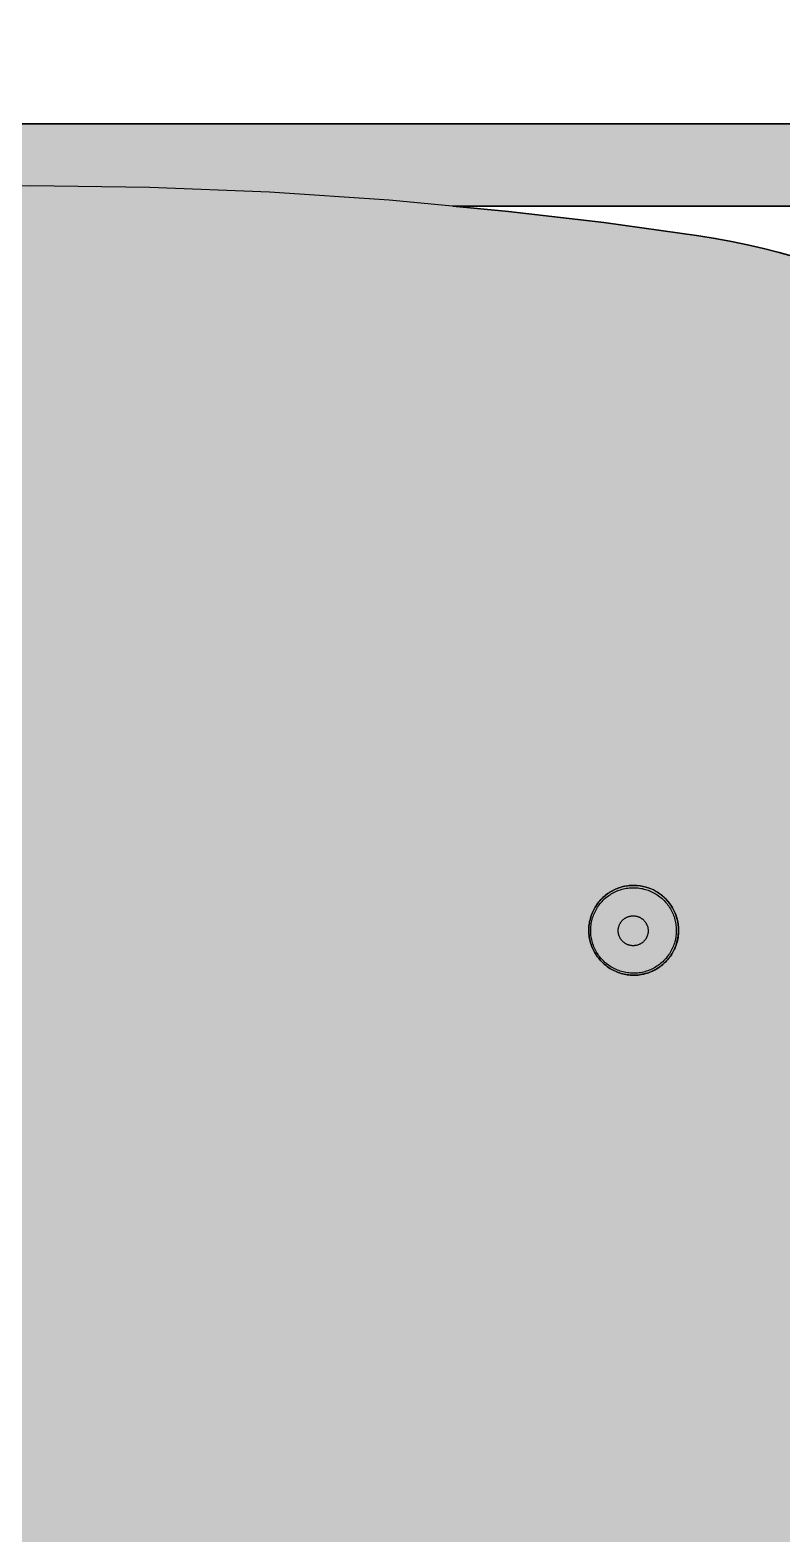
# Model space of a CAD drawing. Header units: millimetres. Extents: x 0 to 1653, y 0 to 653.
# Drawn here: x 1451.8 to 1552.2, y 358.2 to 559 of the extents above; entities that cross this region are included whole.
import ezdxf

# ---------------------------------------------------------------- set-up
doc = ezdxf.new("R2010")
doc.units = ezdxf.units.MM
doc.layers.add('Blocks', color=7, linetype='Continuous')
doc.layers.add('Blocks$Fill', color=7, linetype='Continuous', true_color=0xffffff)
doc.layers.add('Blocks$Inner', color=7, linetype='Continuous', lineweight=25, true_color=0x007f00)
doc.layers.add('Blocks$Outline', color=7, linetype='Continuous', lineweight=35, true_color=0xff3f3f)

# ---------------------------------------------------------------- blocks, each defined once
blk = doc.blocks.new('Soft Edge 80 Barstool Low Top')
at = {"layer": 'Blocks$Fill'}
h = blk.add_hatch(color=256, dxfattribs=at)
h.paths.add_polyline_path([(492.3, -162.5), (492.26, -163.25), (492.25, -163.63), (492.26, -164.07), (492.28, -164.5), (492.32, -164.93), (492.37, -165.35), (492.44, -165.78), (492.52, -166.2), (492.61, -166.63), (492.72, -167.04), (492.85, -167.46), (492.99, -167.86), (493.14, -168.27), (493.31, -168.67), (493.49, -169.06), (493.68, -169.44), (493.89, -169.82), (494.11, -170.19), (494.34, -170.56), (494.59, -170.91), (494.84, -171.26), (495.11, -171.59), (495.39, -171.92), (495.68, -172.24), (495.99, -172.55), (496.3, -172.85), (496.62, -173.13), (496.96, -173.41), (497.3, -173.67), (497.65, -173.92), (498.01, -174.16), (498.38, -174.39), (498.75, -174.6), (499.13, -174.8), (499.52, -174.99), (499.92, -175.16), (500.32, -175.32), (500.72, -175.47), (501.13, -175.6), (501.55, -175.72), (501.97, -175.82), (502.39, -175.91), (502.82, -175.98), (503.24, -176.04), (503.67, -176.09), (504.1, -176.12), (504.53, -176.13), (504.97, -176.13), (505.4, -176.12), (505.83, -176.09), (506.26, -176.04), (506.68, -175.98), (507.11, -175.91), (507.53, -175.82), (507.95, -175.72), (508.37, -175.6), (508.78, -175.47), (509.18, -175.32), (509.58, -175.16), (509.98, -174.99), (510.37, -174.8), (510.75, -174.6), (511.12, -174.39), (511.49, -174.16), (511.85, -173.92), (512.2, -173.67), (512.54, -173.41), (512.88, -173.13), (513.2, -172.85), (513.51, -172.55), (513.81, -172.24), (514.11, -171.92), (514.39, -171.59), (514.66, -171.26), (514.91, -170.91), (515.16, -170.56), (515.39, -170.19), (515.61, -169.82), (515.82, -169.44), (516.01, -169.06), (516.19, -168.67), (516.36, -168.27), (516.51, -167.86), (516.65, -167.46), (516.78, -167.04), (516.89, -166.63), (516.98, -166.2), (517.06, -165.78), (517.13, -165.35), (517.18, -164.93), (517.22, -164.5), (517.24, -164.07), (517.25, -163.63), (517.24, -163.2), (517.22, -162.77), (517.18, -162.34), (517.13, -161.91), (517.06, -161.48), (516.98, -161.06), (516.88, -160.63), (516.77, -160.22), (516.65, -159.8), (516.51, -159.39), (516.35, -158.99), (516.19, -158.59), (516, -158.2), (515.81, -157.81), (515.6, -157.43), (515.38, -157.06), (515.15, -156.69), (514.9, -156.34), (514.64, -155.99), (514.37, -155.65), (514.09, -155.33), (513.8, -155.01), (513.49, -154.7), (513.18, -154.4), (512.85, -154.12), (512.52, -153.84), (512.18, -153.58), (511.82, -153.33), (511.46, -153.09), (511.09, -152.86), (510.72, -152.65), (510.33, -152.45), (509.94, -152.26), (509.55, -152.09), (509.14, -151.93), (508.74, -151.79), (508.32, -151.66), (507.91, -151.54), (507.49, -151.44), (507.06, -151.35), (506.64, -151.28), (506.21, -151.22), (505.78, -151.18), (505.34, -151.15), (504.91, -151.13), (504.48, -151.14), (504.05, -151.15), (503.61, -151.19), (503.48, -151.05), (503.84, -150.03), (504.03, -149.39), (504.19, -148.75), (504.34, -148.1), (504.47, -147.45), (504.57, -146.79), (504.65, -146.13), (504.7, -145.46), (504.74, -144.8), (504.75, -144.13), (504.74, 194.11), (504.7, 194.77), (504.65, 195.43), (504.57, 196.09), (504.47, 196.75), (504.34, 197.41), (504.19, 198.06), (504.03, 198.7), (503.84, 199.34), (503.62, 199.97), (503.48, 200.36), (503.61, 200.49), (504.48, 200.44), (504.91, 200.44), (505.34, 200.45), (505.78, 200.48), (506.21, 200.52), (506.64, 200.58), (507.06, 200.66), (507.49, 200.74), (507.91, 200.84), (508.32, 200.96), (508.74, 201.09), (509.14, 201.24), (509.55, 201.4), (509.94, 201.57), (510.33, 201.76), (510.72, 201.96), (511.09, 202.17), (511.46, 202.39), (511.82, 202.63), (512.18, 202.88), (512.52, 203.15), (512.85, 203.42), (513.18, 203.71), (513.49, 204.01), (513.8, 204.31), (514.09, 204.63), (514.37, 204.96), (514.64, 205.3), (514.9, 205.64), (515.15, 206), (515.38, 206.36), (515.6, 206.74), (515.81, 207.12), (516, 207.5), (516.19, 207.89), (516.35, 208.29), (516.51, 208.7), (516.65, 209.11), (516.77, 209.52), (516.88, 209.94), (516.98, 210.36), (517.06, 210.79), (517.13, 211.21), (517.18, 211.64), (517.22, 212.07), (517.24, 212.51), (517.25, 212.94), (517.24, 213.37), (517.22, 213.8), (517.18, 214.23), (517.13, 214.66), (517.06, 215.09), (516.98, 215.51), (516.89, 215.93), (516.78, 216.35), (516.65, 216.76), (516.51, 217.17), (516.36, 217.57), (516.19, 217.97), (516.01, 218.36), (515.82, 218.75), (515.61, 219.13), (515.39, 219.5), (515.16, 219.86), (514.91, 220.22), (514.66, 220.56), (514.39, 220.9), (514.11, 221.23), (513.81, 221.55), (513.51, 221.85), (513.2, 222.15), (512.88, 222.44), (512.54, 222.71), (512.2, 222.98), (511.85, 223.23), (511.49, 223.47), (511.12, 223.69), (510.75, 223.91), (510.37, 224.11), (509.98, 224.29), (509.58, 224.47), (509.18, 224.63), (508.78, 224.77), (508.37, 224.91), (507.95, 225.02), (507.53, 225.13), (507.11, 225.21), (506.68, 225.29), (506.26, 225.35), (505.83, 225.39), (505.4, 225.42), (504.97, 225.44), (504.53, 225.44), (504.1, 225.42), (503.67, 225.39), (503.24, 225.35), (502.82, 225.29), (502.39, 225.21), (501.97, 225.13), (501.55, 225.02), (501.13, 224.91), (500.72, 224.77), (500.32, 224.63), (499.92, 224.47), (499.52, 224.29), (499.13, 224.11), (498.75, 223.91), (498.38, 223.69), (498.01, 223.47), (497.65, 223.23), (497.3, 222.98), (496.96, 222.71), (496.62, 222.44), (496.3, 222.15), (495.99, 221.85), (495.68, 221.55), (495.39, 221.23), (495.11, 220.9), (494.84, 220.56), (494.59, 220.22), (494.34, 219.86), (494.11, 219.5), (493.89, 219.13), (493.68, 218.75), (493.49, 218.36), (493.31, 217.97), (493.14, 217.57), (492.99, 217.17), (492.85, 216.76), (492.72, 216.35), (492.61, 215.93), (492.52, 215.51), (492.44, 215.09), (492.37, 214.66), (492.32, 214.23), (492.28, 213.8), (492.26, 213.37), (492.25, 212.94), (492.26, 212.56), (492.27, 212.18), (492.3, 211.8), (492.17, 211.67), (491.15, 212.03), (490.51, 212.22), (489.87, 212.39), (489.22, 212.53), (488.56, 212.66), (487.9, 212.76), (487.24, 212.84), (486.58, 212.89), (485.92, 212.93), (485.25, 212.94), (147.01, 212.93), (145.68, 212.84), (145.02, 212.76), (144.36, 212.66), (143.71, 212.53), (143.06, 212.39), (142.42, 212.22), (141.78, 212.03), (141.15, 211.81), (140.76, 211.67), (140.62, 211.8), (140.67, 212.56), (140.68, 212.94), (140.67, 213.37), (140.65, 213.8), (140.61, 214.23), (140.56, 214.66), (140.49, 215.09), (140.41, 215.51), (140.31, 215.93), (140.2, 216.35), (140.08, 216.76), (139.94, 217.17), (139.79, 217.57), (139.62, 217.97), (139.44, 218.36), (139.24, 218.75), (139.04, 219.13), (138.82, 219.5), (138.58, 219.86), (138.34, 220.22), (138.08, 220.56), (137.81, 220.9), (137.53, 221.23), (137.24, 221.55), (136.94, 221.85), (136.63, 222.15), (136.3, 222.44), (135.97, 222.71), (135.63, 222.98), (135.28, 223.23), (134.92, 223.47), (134.55, 223.69), (134.18, 223.91), (133.79, 224.11), (133.4, 224.29), (133.01, 224.47), (132.61, 224.63), (132.2, 224.77), (131.79, 224.91), (131.38, 225.02), (130.96, 225.13), (130.54, 225.21), (130.11, 225.29), (129.68, 225.35), (129.25, 225.39), (128.82, 225.42), (128.39, 225.44), (127.96, 225.44), (127.53, 225.42), (127.1, 225.39), (126.67, 225.35), (126.24, 225.29), (125.82, 225.21), (125.39, 225.13), (124.98, 225.02), (124.56, 224.91), (124.15, 224.77), (123.74, 224.63), (123.34, 224.47), (122.95, 224.29), (122.56, 224.11), (122.18, 223.91), (121.8, 223.69), (121.43, 223.47), (121.08, 223.23), (120.72, 222.98), (120.38, 222.71), (120.05, 222.44), (119.73, 222.15), (119.41, 221.85), (119.11, 221.55), (118.82, 221.23), (118.54, 220.9), (118.27, 220.56), (118.01, 220.22), (117.77, 219.86), (117.54, 219.5), (117.32, 219.13), (117.11, 218.75), (116.91, 218.36), (116.73, 217.97), (116.57, 217.57), (116.41, 217.17), (116.27, 216.76), (116.15, 216.35), (116.04, 215.93), (115.94, 215.51), (115.86, 215.09), (115.8, 214.66), (115.74, 214.23), (115.71, 213.8), (115.68, 213.37), (115.68, 212.94), (115.68, 212.51), (115.71, 212.07), (115.74, 211.64), (115.8, 211.21), (115.86, 210.79), (115.94, 210.36), (116.04, 209.94), (116.15, 209.52), (116.28, 209.11), (116.42, 208.7), (116.57, 208.29), (116.74, 207.89), (116.92, 207.5), (117.12, 207.12), (117.32, 206.74), (117.55, 206.36), (117.78, 206), (118.03, 205.64), (118.28, 205.3), (118.55, 204.96), (118.84, 204.63), (119.13, 204.31), (119.43, 204.01), (119.75, 203.71), (120.07, 203.42), (120.41, 203.15), (120.75, 202.88), (121.1, 202.63), (121.46, 202.39), (121.83, 202.17), (122.21, 201.96), (122.59, 201.76), (122.98, 201.57), (123.38, 201.4), (123.78, 201.24), (124.19, 201.09), (124.6, 200.96), (125.02, 200.84), (125.44, 200.74), (125.86, 200.66), (126.29, 200.58), (126.72, 200.52), (127.15, 200.48), (127.58, 200.45), (128.01, 200.44), (128.45, 200.44), (128.88, 200.46), (129.31, 200.49), (129.45, 200.36), (129.09, 199.34), (128.9, 198.7), (128.73, 198.06), (128.58, 197.41), (128.46, 196.75), (128.36, 196.09), (128.28, 195.43), (128.22, 194.77), (128.19, 194.11), (128.18, 193.44), (128.19, -144.8), (128.22, -145.46), (128.28, -146.13), (128.36, -146.79), (128.46, -147.45), (128.58, -148.1), (128.73, -148.75), (128.9, -149.39), (129.09, -150.03), (129.3, -150.66), (129.45, -151.05), (129.31, -151.19), (128.45, -151.14), (128.01, -151.13), (127.58, -151.15), (127.15, -151.18), (126.72, -151.22), (126.29, -151.28), (125.86, -151.35), (125.44, -151.44), (125.02, -151.54), (124.6, -151.66), (124.19, -151.79), (123.78, -151.93), (123.38, -152.09), (122.98, -152.26), (122.59, -152.45), (122.21, -152.65), (121.83, -152.86), (121.46, -153.09), (121.1, -153.33), (120.75, -153.58), (120.41, -153.84), (120.07, -154.12), (119.75, -154.4), (119.43, -154.7), (119.13, -155.01), (118.84, -155.33), (118.55, -155.65), (118.28, -155.99), (118.03, -156.34), (117.78, -156.69), (117.55, -157.06), (117.32, -157.43), (117.12, -157.81), (116.92, -158.2), (116.74, -158.59), (116.57, -158.99), (116.42, -159.39), (116.28, -159.8), (116.15, -160.22), (116.04, -160.63), (115.94, -161.06), (115.86, -161.48), (115.8, -161.91), (115.74, -162.34), (115.71, -162.77), (115.68, -163.2), (115.68, -163.63), (115.68, -164.07), (115.71, -164.5), (115.74, -164.93), (115.8, -165.35), (115.86, -165.78), (115.94, -166.2), (116.04, -166.63), (116.15, -167.04), (116.27, -167.46), (116.41, -167.86), (116.57, -168.27), (116.73, -168.67), (116.91, -169.06), (117.11, -169.44), (117.32, -169.82), (117.54, -170.19), (117.77, -170.56), (118.01, -170.91), (118.27, -171.26), (118.54, -171.59), (118.82, -171.92), (119.11, -172.24), (119.41, -172.55), (119.73, -172.85), (120.05, -173.13), (120.38, -173.41), (120.72, -173.67), (121.08, -173.92), (121.43, -174.16), (121.8, -174.39), (122.18, -174.6), (122.56, -174.8), (122.95, -174.99), (123.34, -175.16), (123.74, -175.32), (124.15, -175.47), (124.56, -175.6), (124.98, -175.72), (125.39, -175.82), (125.82, -175.91), (126.24, -175.98), (126.67, -176.04), (127.1, -176.09), (127.53, -176.12), (127.96, -176.13), (128.39, -176.13), (128.82, -176.12), (129.25, -176.09), (129.68, -176.04), (130.11, -175.98), (130.54, -175.91), (130.96, -175.82), (131.38, -175.72), (131.79, -175.6), (132.2, -175.47), (132.61, -175.32), (133.01, -175.16), (133.4, -174.99), (133.79, -174.8), (134.18, -174.6), (134.55, -174.39), (134.92, -174.16), (135.28, -173.92), (135.63, -173.67), (135.97, -173.41), (136.3, -173.13), (136.63, -172.85), (136.94, -172.55), (137.24, -172.24), (137.53, -171.92), (137.81, -171.59), (138.08, -171.26), (138.34, -170.91), (138.58, -170.56), (138.82, -170.19), (139.04, -169.82), (139.24, -169.44), (139.44, -169.06), (139.62, -168.67), (139.79, -168.27), (139.94, -167.86), (140.08, -167.46), (140.2, -167.04), (140.31, -166.63), (140.41, -166.2), (140.49, -165.78), (140.56, -165.35), (140.61, -164.93), (140.65, -164.5), (140.67, -164.07), (140.68, -163.63), (140.67, -163.25), (140.65, -162.88), (140.62, -162.5), (140.76, -162.36), (141.78, -162.72), (142.42, -162.91), (143.06, -163.08), (143.71, -163.23), (144.36, -163.35), (145.02, -163.45), (145.68, -163.53), (146.35, -163.59), (147.01, -163.62), (147.68, -163.63), (485.92, -163.62), (486.58, -163.59), (487.24, -163.53), (487.9, -163.45), (488.56, -163.35), (489.22, -163.23), (489.87, -163.08), (490.51, -162.91), (491.15, -162.72), (491.78, -162.51), (492.17, -162.36)], flags=0)
h.paths.add_polyline_path([(467.03, 163.9), (493.75, 190.63), (493.75, 81.09), (491.55, 101.26), (489.78, 113.97), (489.43, 116.14), (489.03, 118.3), (488.59, 120.44), (488.1, 122.57), (487.56, 124.67), (486.99, 126.76), (486.37, 128.83), (485.71, 130.88), (485, 132.91), (484.25, 134.92), (483.47, 136.91), (482.64, 138.88), (481.77, 140.83), (480.86, 142.75), (479.91, 144.65), (478.92, 146.53), (478.04, 148.13), (477.13, 149.72), (476.19, 151.28), (475.22, 152.83), (474.23, 154.35), (473.21, 155.86), (472.16, 157.35), (471.09, 158.82), (469.99, 160.26), (468.86, 161.69), (467.71, 163.09)], flags=0)
h.paths.add_polyline_path([(455.71, 175.22), (453.5, 177.05), (452.07, 178.18), (450.63, 179.28), (449.16, 180.35), (447.67, 181.4), (446.16, 182.42), (444.64, 183.41), (443.09, 184.38), (441.52, 185.32), (439.94, 186.23), (438.34, 187.11), (436.46, 188.1), (434.56, 189.05), (432.64, 189.96), (430.69, 190.83), (428.72, 191.66), (426.73, 192.44), (424.72, 193.19), (422.69, 193.9), (420.64, 194.56), (418.57, 195.18), (416.48, 195.75), (414.38, 196.29), (412.25, 196.78), (410.11, 197.22), (407.95, 197.62), (405.78, 197.97), (393.07, 199.74), (380.33, 201.24), (372.9, 201.94), (482.44, 201.94)], flags=0)
h.paths.add_polyline_path([(259.9, 201.94), (228.15, 198.12), (224.79, 197.59), (221.45, 196.94), (218.13, 196.19), (214.85, 195.32), (211.59, 194.34), (208.37, 193.25), (205.19, 192.05), (202.05, 190.74), (198.96, 189.33), (195.91, 187.81), (192.93, 186.19), (189.99, 184.47), (187.12, 182.65), (184.31, 180.73), (181.57, 178.72), (178.9, 176.62), (177.22, 175.21), (150.49, 201.94)], flags=0)
h.paths.add_polyline_path([(165.91, 163.9), (162.39, 159.55), (160.38, 156.81), (158.47, 154), (156.65, 151.12), (154.93, 148.19), (153.31, 145.2), (151.79, 142.16), (150.38, 139.06), (149.07, 135.93), (147.87, 132.74), (146.78, 129.52), (145.8, 126.27), (144.93, 122.98), (144.17, 119.67), (143.53, 116.33), (143, 112.97), (140.65, 95.4), (139.18, 81.22), (139.18, 190.63)], flags=0)
h.paths.add_polyline_path([(139.18, -31.79), (141.37, -51.95), (143.15, -64.66), (143.5, -66.84), (143.9, -69), (144.34, -71.14), (144.83, -73.26), (145.36, -75.37), (145.94, -77.46), (146.56, -79.53), (147.22, -81.58), (147.92, -83.61), (148.67, -85.62), (149.46, -87.61), (150.29, -89.58), (151.16, -91.52), (152.07, -93.45), (153.02, -95.35), (154, -97.22), (154.89, -98.83), (155.8, -100.41), (156.74, -101.97), (157.7, -103.52), (158.7, -105.05), (159.72, -106.56), (160.76, -108.04), (161.84, -109.51), (162.94, -110.96), (164.06, -112.38), (165.21, -113.79), (165.9, -114.6), (139.18, -141.32)], flags=0)
h.paths.add_polyline_path([(177.21, -125.91), (179.43, -127.75), (180.85, -128.87), (182.3, -129.97), (183.77, -131.05), (185.25, -132.09), (186.76, -133.11), (188.29, -134.11), (189.84, -135.07), (191.4, -136.01), (192.98, -136.92), (194.59, -137.81), (196.46, -138.79), (198.36, -139.74), (200.29, -140.65), (202.23, -141.52), (204.2, -142.35), (206.19, -143.14), (208.2, -143.88), (210.23, -144.59), (212.28, -145.25), (214.35, -145.87), (216.44, -146.45), (218.55, -146.98), (220.67, -147.47), (222.81, -147.91), (224.97, -148.31), (227.15, -148.66), (239.86, -150.44), (252.6, -151.94), (260.02, -152.63), (150.49, -152.63)], flags=0)
h.paths.add_polyline_path([(373.03, -152.63), (404.78, -148.81), (408.14, -148.28), (411.48, -147.64), (414.79, -146.88), (418.08, -146.01), (421.33, -145.03), (424.55, -143.94), (427.74, -142.74), (430.87, -141.43), (433.97, -140.02), (437.01, -138.5), (440, -136.88), (442.93, -135.16), (445.81, -133.34), (448.62, -131.43), (451.36, -129.42), (454.03, -127.32), (455.71, -125.9), (482.44, -152.63)], flags=0)
h.paths.add_polyline_path([(467.02, -114.59), (470.53, -110.24), (472.54, -107.5), (474.46, -104.69), (476.28, -101.82), (478, -98.88), (479.62, -95.89), (481.14, -92.85), (482.55, -89.76), (483.86, -86.62), (485.05, -83.44), (486.15, -80.22), (487.13, -76.96), (488, -73.68), (488.75, -70.36), (489.4, -67.02), (489.93, -63.66), (492.28, -46.09), (493.75, -31.91), (493.75, -141.32)], flags=0)
at = {"layer": 'Blocks$Inner'}
blk.add_line((485.25, 201.94), (372.9, 201.94), dxfattribs=at)
for points in [[(485.25, 212.94), (147.68, 212.94)], [(418.57, 195.18), (416.48, 195.75), (414.38, 196.29), (412.25, 196.78), (410.11, 197.22), (407.95, 197.62), (405.78, 197.97), (393.07, 199.74), (380.33, 201.24), (364.4, 202.73), (348.45, 203.8), (332.46, 204.44), (316.46, 204.65), (298.74, 204.39)], [(401.56, 101.29), (401.44, 101.15), (401.3, 101.01), (401.44, 101.15), (401.58, 101.31), (401.72, 101.47), (401.84, 101.63), (401.96, 101.8), (402.08, 101.97), (402.19, 102.15), (402.29, 102.33), (402.39, 102.51), (402.48, 102.69), (402.57, 102.88), (402.64, 103.08), (402.72, 103.27), (402.78, 103.47), (402.84, 103.67), (402.89, 103.87), (402.93, 104.07), (402.97, 104.27), (403, 104.48), (403.02, 104.68), (403.04, 104.89), (403.05, 105.1), (403.05, 105.3), (403.04, 105.51), (403.03, 105.72), (403.01, 105.92), (402.98, 106.13), (402.95, 106.33), (402.91, 106.54), (402.86, 106.74), (402.8, 106.94), (402.74, 107.13), (402.67, 107.33), (402.6, 107.52), (402.52, 107.71), (402.43, 107.9), (402.33, 108.08), (402.23, 108.26), (402.12, 108.44), (402.01, 108.62), (401.89, 108.78), (401.76, 108.95), (401.63, 109.11), (401.5, 109.27), (401.36, 109.42), (401.21, 109.56), (401.06, 109.7), (400.9, 109.84), (400.74, 109.97), (400.57, 110.09), (400.4, 110.21), (400.23, 110.33), (400.05, 110.43), (399.87, 110.53), (399.69, 110.63), (399.5, 110.72), (399.31, 110.8), (399.12, 110.87), (398.92, 110.94), (398.72, 111), (398.52, 111.06), (398.32, 111.1), (398.12, 111.14), (397.92, 111.18), (397.71, 111.2), (397.5, 111.22), (397.3, 111.24), (397.09, 111.24), (396.88, 111.24), (396.68, 111.23), (396.47, 111.21), (396.27, 111.19), (396.06, 111.16), (395.86, 111.12), (395.66, 111.08), (395.46, 111.03), (395.26, 110.97), (395.07, 110.91), (394.87, 110.83), (394.68, 110.76), (394.49, 110.67), (394.31, 110.58), (394.13, 110.48), (393.95, 110.38), (393.77, 110.27), (393.6, 110.15), (393.44, 110.03), (393.27, 109.9), (393.12, 109.77), (392.96, 109.63), (392.82, 109.49), (392.67, 109.34), (392.53, 109.19), (392.4, 109.03), (392.27, 108.87), (392.15, 108.7), (392.04, 108.53), (391.93, 108.35), (391.82, 108.17), (391.73, 107.99), (391.63, 107.8), (391.55, 107.61), (391.47, 107.42), (391.4, 107.23), (391.34, 107.03), (391.28, 106.83), (391.23, 106.63), (391.18, 106.43), (391.15, 106.22), (391.12, 106.02), (391.09, 105.81), (391.08, 105.61), (391.07, 105.4), (391.07, 105.19), (391.07, 104.99), (391.09, 104.78), (391.11, 104.57), (391.13, 104.37), (391.17, 104.16), (391.21, 103.96), (391.26, 103.76), (391.31, 103.56), (391.37, 103.36), (391.44, 103.17), (391.52, 102.97), (391.6, 102.78), (391.69, 102.6), (391.78, 102.41), (391.89, 102.23), (391.99, 102.05), (392.11, 101.88), (392.23, 101.71), (392.35, 101.55), (392.48, 101.39), (392.62, 101.23), (392.76, 101.08), (392.91, 100.93), (393.06, 100.79), (393.22, 100.66), (393.38, 100.53), (393.54, 100.4), (393.71, 100.28), (393.88, 100.17), (394.06, 100.06), (394.24, 99.96), (394.43, 99.87), (394.62, 99.78), (394.81, 99.7), (395, 99.62), (395.19, 99.56), (395.39, 99.49), (395.59, 99.44), (395.79, 99.39), (396, 99.35), (396.2, 99.32), (396.41, 99.29), (396.61, 99.27), (396.82, 99.26), (397.02, 99.26), (397.23, 99.26), (397.43, 99.27), (397.63, 99.28), (397.83, 99.3), (398.03, 99.33), (398.23, 99.37), (398.43, 99.41), (398.63, 99.46), (398.82, 99.52), (399.02, 99.58), (399.21, 99.65), (399.4, 99.73), (399.58, 99.81), (399.77, 99.9), (399.95, 99.99), (400.12, 100.09), (400.3, 100.2), (400.46, 100.31), (400.63, 100.43), (400.79, 100.55), (400.95, 100.68)], [(392.67, 109.34), (392.53, 109.19), (392.4, 109.03), (392.27, 108.87), (392.15, 108.7), (392.04, 108.53), (391.93, 108.35), (391.82, 108.17), (391.73, 107.99), (391.63, 107.8), (391.55, 107.61), (391.47, 107.42), (391.4, 107.23), (391.34, 107.03), (391.28, 106.83), (391.23, 106.63), (391.18, 106.43), (391.15, 106.22), (391.12, 106.02), (391.09, 105.81), (391.08, 105.61), (391.07, 105.4), (391.07, 105.19), (391.07, 104.99), (391.09, 104.78), (391.11, 104.57), (391.13, 104.37), (391.17, 104.16), (391.21, 103.96), (391.26, 103.76), (391.31, 103.56), (391.37, 103.36), (391.44, 103.17), (391.52, 102.97), (391.6, 102.78), (391.69, 102.6), (391.78, 102.41), (391.89, 102.23), (391.99, 102.05), (392.11, 101.88), (392.23, 101.71), (392.35, 101.55), (392.48, 101.39), (392.62, 101.23), (392.76, 101.08), (392.91, 100.93), (393.06, 100.79), (393.22, 100.66), (393.38, 100.53), (393.54, 100.4), (393.71, 100.28), (393.88, 100.17), (394.06, 100.06), (394.24, 99.96), (394.43, 99.87), (394.62, 99.78), (394.81, 99.7), (395, 99.62), (395.19, 99.56), (395.39, 99.49), (395.59, 99.44), (395.79, 99.39), (396, 99.35), (396.2, 99.32), (396.41, 99.29), (396.61, 99.27), (396.82, 99.26), (397.02, 99.26), (397.23, 99.26)], [(393.12, 109.77), (392.96, 109.63)], [(400.14, 100.1), (400.3, 100.2), (400.46, 100.31), (400.63, 100.43), (400.79, 100.55), (400.89, 100.63)], [(397.23, 99.26), (397.43, 99.27)], [(397.44, 99.27), (397.63, 99.28)], [(397.64, 99.28), (397.83, 99.3)], [(397.85, 99.31), (398.03, 99.33)], [(398.05, 99.34), (398.23, 99.37)], [(398.25, 99.37), (398.43, 99.41)], [(398.46, 99.42), (398.63, 99.46)], [(398.66, 99.47), (398.82, 99.52)], [(398.85, 99.53), (399.02, 99.58)], [(399.05, 99.59), (399.21, 99.65)], [(399.24, 99.66), (399.4, 99.73)], [(399.43, 99.74), (399.58, 99.81)], [(399.62, 99.83), (399.77, 99.9)], [(399.81, 99.92), (399.95, 99.99)], [(399.99, 100.01), (400.12, 100.09)]]:
    blk.add_lwpolyline(points, dxfattribs=at)
for points in [[(392.82, 109.49), (392.82, 109.5), (392.97, 109.64), (393.13, 109.78), (393.28, 109.91), (393.45, 110.04), (393.61, 110.16), (393.78, 110.28), (393.96, 110.39), (394.14, 110.49), (394.32, 110.59), (394.5, 110.68), (394.69, 110.77), (394.88, 110.84), (395.08, 110.91), (395.27, 110.98), (395.47, 111.04), (395.67, 111.09), (395.87, 111.13), (396.07, 111.17), (396.28, 111.2), (396.48, 111.22), (396.69, 111.24), (396.89, 111.25), (397.1, 111.25), (397.31, 111.25), (397.51, 111.23), (397.72, 111.21), (397.92, 111.19), (398.13, 111.15), (398.33, 111.11), (398.53, 111.07), (398.73, 111.01), (398.93, 110.95), (399.13, 110.88), (399.32, 110.81), (399.51, 110.73), (399.7, 110.64), (399.88, 110.54), (400.06, 110.44), (400.24, 110.34), (400.41, 110.22), (400.58, 110.1), (400.75, 109.98), (400.91, 109.85), (401.07, 109.71), (401.22, 109.57), (401.37, 109.43), (401.51, 109.28), (401.64, 109.12), (401.77, 108.96), (401.9, 108.79), (402.02, 108.62), (402.13, 108.45), (402.24, 108.27), (402.34, 108.09), (402.44, 107.91), (402.52, 107.72), (402.61, 107.53), (402.68, 107.34), (402.75, 107.14), (402.81, 106.95), (402.87, 106.75), (402.92, 106.55), (402.96, 106.34), (402.99, 106.14), (403.02, 105.93), (403.04, 105.73), (403.05, 105.52), (403.06, 105.31), (403.06, 105.11), (403.05, 104.9), (403.03, 104.69), (403.01, 104.49), (402.98, 104.28), (402.94, 104.08), (402.9, 103.88), (402.85, 103.67), (402.79, 103.48), (402.73, 103.28), (402.65, 103.08), (402.58, 102.89), (402.49, 102.7), (402.4, 102.52), (402.3, 102.34), (402.2, 102.16), (402.09, 101.98), (401.97, 101.81), (401.85, 101.64), (401.73, 101.48), (401.59, 101.32), (401.45, 101.16), (401.31, 101.02), (401.3, 101.01), (401.15, 100.86), (401, 100.72), (400.84, 100.59), (400.68, 100.46), (400.51, 100.34), (400.34, 100.23), (400.17, 100.12), (399.99, 100.01), (399.81, 99.92), (399.62, 99.83), (399.43, 99.74), (399.24, 99.66), (399.05, 99.59), (398.85, 99.53), (398.66, 99.47), (398.46, 99.42), (398.25, 99.37), (398.05, 99.34), (397.85, 99.31), (397.64, 99.28), (397.44, 99.27), (397.23, 99.26), (397.02, 99.26), (396.82, 99.26), (396.61, 99.27), (396.41, 99.29), (396.2, 99.32), (396, 99.35), (395.79, 99.39), (395.59, 99.44), (395.39, 99.49), (395.19, 99.56), (395, 99.62), (394.8, 99.7), (394.61, 99.78), (394.43, 99.87), (394.24, 99.96), (394.06, 100.06), (393.88, 100.17), (393.71, 100.28), (393.54, 100.4), (393.37, 100.53), (393.21, 100.66), (393.06, 100.79), (392.91, 100.93), (392.76, 101.08), (392.62, 101.23), (392.48, 101.39), (392.35, 101.55), (392.23, 101.71), (392.11, 101.88), (391.99, 102.05), (391.89, 102.23), (391.78, 102.41), (391.69, 102.6), (391.6, 102.78), (391.52, 102.97), (391.44, 103.17), (391.37, 103.36), (391.31, 103.56), (391.26, 103.76), (391.21, 103.96), (391.17, 104.16), (391.13, 104.37), (391.11, 104.57), (391.09, 104.78), (391.07, 104.99), (391.07, 105.19), (391.07, 105.4), (391.08, 105.61), (391.09, 105.81), (391.12, 106.02), (391.15, 106.22), (391.18, 106.43), (391.23, 106.63), (391.28, 106.83), (391.34, 107.03), (391.4, 107.23), (391.47, 107.42), (391.55, 107.61), (391.63, 107.8), (391.72, 107.99), (391.82, 108.17), (391.93, 108.35), (392.04, 108.53), (392.15, 108.7), (392.27, 108.87), (392.4, 109.03), (392.53, 109.19), (392.67, 109.34)], [(397.26, 110.93), (397.46, 110.92), (397.66, 110.9), (397.85, 110.88), (398.05, 110.85), (398.24, 110.81), (398.43, 110.76), (398.62, 110.71), (398.81, 110.65), (399, 110.59), (399.18, 110.52), (399.36, 110.44), (399.54, 110.36), (399.72, 110.27), (399.89, 110.17), (400.06, 110.07), (400.22, 109.97), (400.39, 109.85), (400.54, 109.73), (400.7, 109.61), (400.85, 109.48), (400.99, 109.35), (401.13, 109.21), (401.27, 109.06), (401.4, 108.92), (401.52, 108.76), (401.64, 108.61), (401.75, 108.45), (401.86, 108.28), (401.97, 108.11), (402.06, 107.94), (402.15, 107.77), (402.24, 107.59), (402.32, 107.41), (402.39, 107.22), (402.45, 107.04), (402.51, 106.85), (402.57, 106.66), (402.61, 106.47), (402.65, 106.27), (402.68, 106.08), (402.71, 105.88), (402.73, 105.69), (402.74, 105.49), (402.75, 105.29), (402.75, 105.1), (402.74, 104.9), (402.72, 104.7), (402.7, 104.51), (402.67, 104.31), (402.64, 104.12), (402.6, 103.93), (402.55, 103.73), (402.5, 103.54), (402.43, 103.36), (402.37, 103.17), (402.29, 102.99), (402.21, 102.81), (402.13, 102.63), (402.03, 102.46), (401.93, 102.29), (401.83, 102.12), (401.72, 101.96), (401.6, 101.8), (401.48, 101.64), (401.36, 101.49), (401.23, 101.34), (401.09, 101.2), (400.95, 101.06), (400.8, 100.93), (400.65, 100.8), (400.5, 100.68), (400.34, 100.56), (400.17, 100.45), (400.01, 100.35), (399.84, 100.25), (399.66, 100.15), (399.49, 100.07), (399.31, 99.99), (399.13, 99.91), (398.94, 99.84), (398.75, 99.78), (398.56, 99.72), (398.37, 99.67), (398.18, 99.63), (397.99, 99.59), (397.79, 99.57), (397.6, 99.54), (397.4, 99.53), (397.2, 99.52), (397.01, 99.51), (396.81, 99.52), (396.61, 99.53), (396.42, 99.55), (396.22, 99.57), (396.03, 99.6), (395.83, 99.64), (395.64, 99.69), (395.45, 99.74), (395.26, 99.8), (395.07, 99.86), (394.89, 99.93), (394.71, 100.01), (394.53, 100.09), (394.35, 100.18), (394.18, 100.28), (394.01, 100.38), (393.85, 100.49), (393.69, 100.6), (393.53, 100.72), (393.37, 100.84), (393.23, 100.97), (393.08, 101.11), (392.94, 101.24), (392.81, 101.39), (392.68, 101.54), (392.55, 101.69), (392.43, 101.85), (392.32, 102.01), (392.21, 102.17), (392.11, 102.34), (392.01, 102.51), (391.92, 102.69), (391.83, 102.86), (391.76, 103.05), (391.68, 103.23), (391.62, 103.42), (391.56, 103.6), (391.51, 103.79), (391.46, 103.98), (391.42, 104.18), (391.39, 104.37), (391.36, 104.57), (391.34, 104.76), (391.33, 104.96), (391.32, 105.16), (391.33, 105.36), (391.33, 105.55), (391.35, 105.75), (391.37, 105.94), (391.4, 106.14), (391.43, 106.33), (391.47, 106.53), (391.52, 106.72), (391.58, 106.91), (391.64, 107.09), (391.71, 107.28), (391.78, 107.46), (391.86, 107.64), (391.95, 107.82), (392.04, 107.99), (392.14, 108.17), (392.24, 108.33), (392.35, 108.5), (392.47, 108.66), (392.59, 108.81), (392.72, 108.96), (392.85, 109.11), (392.98, 109.25), (393.12, 109.39), (393.27, 109.52), (393.42, 109.65), (393.58, 109.77), (393.74, 109.89), (393.9, 110), (394.06, 110.1), (394.23, 110.2), (394.41, 110.3), (394.58, 110.39), (394.76, 110.47), (394.95, 110.54), (395.13, 110.61), (395.32, 110.67), (395.51, 110.73), (395.7, 110.78), (395.89, 110.82), (396.08, 110.86), (396.28, 110.89), (396.48, 110.91), (396.67, 110.93), (396.87, 110.94), (397.07, 110.94)], [(396.91, 103.19), (396.85, 103.19), (396.78, 103.2), (396.71, 103.21), (396.64, 103.22), (396.57, 103.23), (396.51, 103.25), (396.44, 103.27), (396.37, 103.29), (396.31, 103.31), (396.24, 103.33), (396.18, 103.36), (396.12, 103.39), (396.06, 103.42), (396, 103.45), (395.94, 103.49), (395.88, 103.53), (395.82, 103.57), (395.77, 103.61), (395.71, 103.65), (395.66, 103.7), (395.61, 103.74), (395.56, 103.79), (395.51, 103.84), (395.47, 103.89), (395.43, 103.95), (395.38, 104), (395.34, 104.06), (395.31, 104.12), (395.27, 104.17), (395.24, 104.23), (395.2, 104.3), (395.17, 104.36), (395.15, 104.42), (395.12, 104.49), (395.1, 104.55), (395.08, 104.62), (395.06, 104.68), (395.04, 104.75), (395.03, 104.82), (395.02, 104.89), (395.01, 104.95), (395, 105.02), (395, 105.09), (395, 105.16), (395, 105.23), (395, 105.3), (395, 105.37), (395.01, 105.44), (395.02, 105.5), (395.03, 105.57), (395.05, 105.64), (395.07, 105.71), (395.08, 105.77), (395.11, 105.84), (395.13, 105.9), (395.16, 105.97), (395.18, 106.03), (395.21, 106.09), (395.25, 106.15), (395.28, 106.21), (395.32, 106.27), (395.36, 106.33), (395.4, 106.38), (395.44, 106.44), (395.48, 106.49), (395.53, 106.54), (395.58, 106.59), (395.63, 106.64), (395.68, 106.69), (395.73, 106.73), (395.78, 106.77), (395.84, 106.81), (395.9, 106.85), (395.95, 106.89), (396.01, 106.92), (396.07, 106.96), (396.14, 106.99), (396.2, 107.02), (396.26, 107.04), (396.33, 107.07), (396.39, 107.09), (396.46, 107.11), (396.53, 107.13), (396.59, 107.14), (396.66, 107.15), (396.73, 107.16), (396.8, 107.17), (396.87, 107.18), (396.94, 107.18), (397, 107.18), (397.07, 107.18), (397.14, 107.18), (397.21, 107.17), (397.28, 107.16), (397.35, 107.15), (397.42, 107.14), (397.48, 107.12), (397.55, 107.1), (397.61, 107.08), (397.68, 107.06), (397.74, 107.04), (397.81, 107.01), (397.87, 106.98), (397.93, 106.95), (397.99, 106.91), (398.05, 106.88), (398.11, 106.84), (398.17, 106.8), (398.22, 106.76), (398.27, 106.72), (398.33, 106.67), (398.38, 106.63), (398.43, 106.58), (398.47, 106.53), (398.52, 106.47), (398.56, 106.42), (398.6, 106.37), (398.64, 106.31), (398.68, 106.25), (398.72, 106.19), (398.75, 106.13), (398.78, 106.07), (398.81, 106.01), (398.84, 105.95), (398.87, 105.88), (398.89, 105.82), (398.91, 105.75), (398.93, 105.69), (398.94, 105.62), (398.96, 105.55), (398.97, 105.48), (398.98, 105.41), (398.99, 105.35), (398.99, 105.28), (398.99, 105.21), (398.99, 105.14), (398.99, 105.07), (398.98, 105), (398.98, 104.93), (398.97, 104.86), (398.95, 104.8), (398.94, 104.73), (398.92, 104.66), (398.9, 104.6), (398.88, 104.53), (398.86, 104.47), (398.83, 104.4), (398.8, 104.34), (398.77, 104.28), (398.74, 104.22), (398.71, 104.16), (398.67, 104.1), (398.63, 104.04), (398.59, 103.98), (398.55, 103.93), (398.5, 103.88), (398.46, 103.83), (398.41, 103.78), (398.36, 103.73), (398.31, 103.68), (398.26, 103.64), (398.2, 103.59), (398.15, 103.55), (398.09, 103.51), (398.03, 103.48), (397.97, 103.44), (397.91, 103.41), (397.85, 103.38), (397.79, 103.35), (397.72, 103.32), (397.66, 103.3), (397.59, 103.28), (397.53, 103.26), (397.46, 103.24), (397.39, 103.23), (397.33, 103.21), (397.26, 103.2), (397.19, 103.2), (397.12, 103.19), (397.05, 103.19), (396.98, 103.19)]]:
    blk.add_lwpolyline(points, close=True, dxfattribs=at)
at = {"layer": 'Blocks$Outline'}
for points in [[(492.17, 211.67), (491.78, 211.81), (491.15, 212.03), (490.51, 212.22), (489.87, 212.39), (489.22, 212.53), (488.56, 212.66), (487.9, 212.76), (487.24, 212.84), (486.58, 212.89), (485.92, 212.93), (485.25, 212.94), (147.68, 212.94), (147.01, 212.93)], [(418.57, 195.18), (416.48, 195.75), (414.38, 196.29), (412.25, 196.78), (410.11, 197.22), (407.95, 197.62), (405.78, 197.97), (393.07, 199.74), (380.33, 201.24), (372.9, 201.94)], [(372.9, 201.94), (482.44, 201.94)]]:
    blk.add_lwpolyline(points, dxfattribs=at)

msp = doc.modelspace()

# ---------------------------------------------------------------- block references
at = {"layer": 'Blocks'}
msp.add_blockref('Soft Edge 80 Barstool Low Top', (1135.35, 333.51), dxfattribs=at)

doc.saveas('drawing.dxf')
